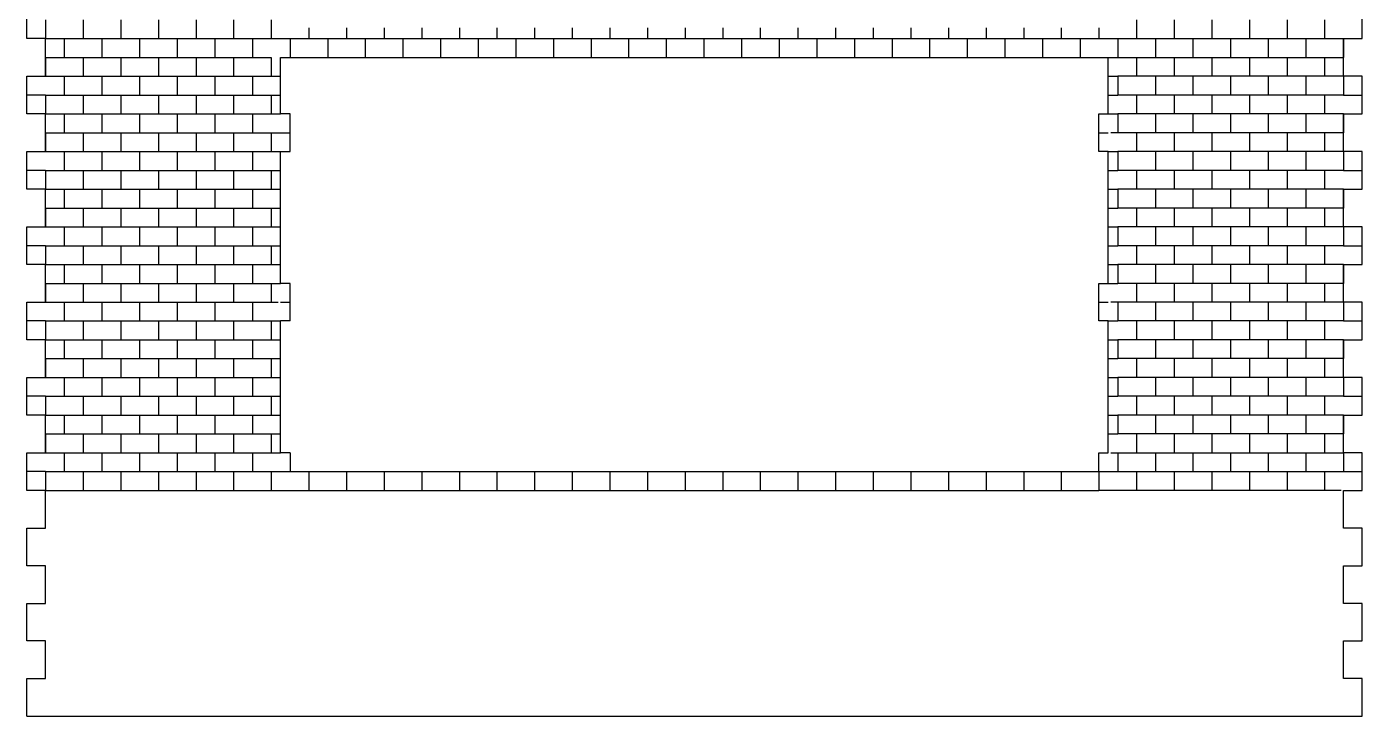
# Model space of a CAD drawing. Extents: x 9 to 84, y 10 to 118.
# Drawn here: x 11 to 82, y 10 to 46.6 of the extents above; entities that cross this region are included whole.
import ezdxf

# ---------------------------------------------------------------- set-up
doc = ezdxf.new("R2010")
doc.units = 0
doc.header["$MEASUREMENT"] = 0
doc.layers.add('OHNE_NAMEN', color=5, linetype='CONTINUOUS')

msp = doc.modelspace()

# ---------------------------------------------------------------- linework, layer by layer
at = {"layer": 'OHNE_NAMEN', "color": 5, "linetype": 'CONTINUOUS'}
for p, q in [((11, 46.0001), (11, 48)), ((82, 46.0001), (82, 48)), ((12, 46.0001), (11, 46.0001)), ((12, 43.9999), (12, 46.0001)), ((81.0002, 43.9999), (81.0002, 46.0001)), ((81.0002, 46.0001), (82, 46.0001)), ((11, 42), (11, 43.9999)), ((11, 43.9999), (12, 43.9999)), ((82, 43.9999), (81.0002, 43.9999)), ((82, 42), (82, 43.9999)), ((12, 43.0001), (11, 43.0001)), ((81.0002, 43.0001), (82, 43.0001)), ((12, 42), (11, 42)), ((12, 40.0001), (12, 42)), ((81.0002, 40.0001), (81.0002, 42)), ((81.0002, 42), (82, 42)), ((11, 38.0002), (11, 40.0001)), ((11, 40.0001), (12, 40.0001)), ((82, 40.0001), (81.0002, 40.0001)), ((82, 38.0002), (82, 40.0001)), ((12, 38.9999), (11, 38.9999)), ((81.0002, 38.9999), (82, 38.9999)), ((12, 38.0002), (11, 38.0002)), ((12, 35.9999), (12, 38.0002)), ((81.0002, 35.9999), (81.0002, 38.0002)), ((81.0002, 38.0002), (82, 38.0002)), ((11, 34), (11, 35.9999)), ((11, 35.9999), (12, 35.9999)), ((82, 35.9999), (81.0002, 35.9999)), ((82, 34), (82, 35.9999)), ((12, 35), (11, 35)), ((81.0002, 35), (82, 35)), ((12, 34), (11, 34)), ((12, 32), (12, 34)), ((81.0002, 32), (81.0002, 34)), ((81.0002, 34), (82, 34)), ((11, 30), (11, 32)), ((11, 32), (12, 32)), ((82, 32), (81.0002, 32)), ((82, 30), (82, 32)), ((12, 31), (11, 31)), ((81.0002, 31), (82, 31)), ((12, 30), (11, 30)), ((12, 28), (12, 30)), ((81.0002, 28), (81.0002, 30)), ((81.0002, 30), (82, 30)), ((11, 26), (11, 28)), ((11, 28), (12, 28)), ((82, 28), (81.0002, 28)), ((82, 26), (82, 28)), ((12, 27), (11, 27)), ((81.0002, 27), (82, 27)), ((12, 26), (11, 26)), ((12, 24), (12, 26)), ((81.0002, 24), (81.0002, 26)), ((81.0002, 26), (82, 26)), ((11, 22), (11, 24)), ((11, 24), (12, 24)), ((82, 24), (81.0002, 24)), ((82, 22), (82, 24)), ((12, 23), (11, 23)), ((81.0002, 23), (82, 23)), ((12, 22), (11, 22)), ((12, 20), (12, 22)), ((81.0002, 20), (81.0002, 22)), ((81.0002, 22), (82, 22)), ((11, 18), (11, 20)), ((11, 20), (12, 20)), ((82, 20), (81.0002, 20)), ((82, 18), (82, 20)), ((12, 18), (11, 18)), ((12, 16), (12, 18)), ((81.0002, 16), (81.0002, 18)), ((81.0002, 18), (82, 18)), ((11, 14), (11, 16)), ((11, 16), (12, 16)), ((82, 16), (81.0002, 16)), ((82, 14), (82, 16)), ((12, 14), (11, 14)), ((12, 12), (12, 14)), ((81.0002, 12), (81.0002, 14)), ((81.0002, 14), (82, 14)), ((11, 10), (11, 12)), ((11, 12), (12, 12)), ((82, 12), (81.0002, 12)), ((82, 10), (82, 12)), ((11, 10), (82.0004, 10.0004))]:
    msp.add_line(p, q, dxfattribs=at)
at = {"layer": 'OHNE_NAMEN', "color": 7, "linetype": 'CONTINUOUS'}
for p, q in [((11.9999, 46.9999), (11.9999, 46.0001)), ((13.9999, 46.9999), (13.9999, 46.0001)), ((16, 46.9999), (16, 46.0001)), ((18, 46.9999), (18, 46.0001)), ((20, 46.9999), (20, 46.0001)), ((22, 46.9999), (22, 46.0001)), ((24, 46.9999), (24, 46.0001)), ((69.9999, 46.9999), (69.9999, 46.0001)), ((71.9998, 46.9999), (71.9998, 46.0001)), ((74.0001, 46.9999), (74.0001, 46.0001)), ((76, 46.9999), (76, 46.0001)), ((77.9999, 46.9999), (77.9999, 46.0001)), ((80.0001, 46.9999), (80.0001, 46.0001)), ((26, 46.5677), (26, 45.9677)), ((28, 46.5677), (28, 45.9677)), ((30, 46.5677), (30, 45.9677)), ((32, 46.5677), (32, 45.9677)), ((34, 46.5677), (34, 45.9677)), ((35.9999, 46.5677), (35.9999, 45.9677)), ((38.0002, 46.5677), (38.0002, 45.9677)), ((40.0001, 46.5677), (40.0001, 45.9677)), ((42, 46.5677), (42, 45.9677)), ((43.9999, 46.5677), (43.9999, 45.9677)), ((46.0001, 46.5677), (46.0001, 45.9677)), ((48, 46.5677), (48, 45.9677)), ((49.9999, 46.5677), (49.9999, 45.9677)), ((51.9998, 46.5677), (51.9998, 45.9677)), ((54, 46.5677), (54, 45.9677)), ((55.9999, 46.5677), (55.9999, 45.9677)), ((57.9998, 46.5677), (57.9998, 45.9677)), ((60.0001, 46.5677), (60.0001, 45.9677)), ((62, 46.5677), (62, 45.9677)), ((63.9999, 46.5677), (63.9999, 45.9677)), ((66.0001, 46.5677), (66.0001, 45.9677)), ((68, 46.5677), (68, 45.9677)), ((12, 46.0001), (80.9999, 46.0001)), ((13, 46.0001), (13, 45)), ((15, 46.0001), (15, 45)), ((16.9999, 46.0001), (16.9999, 45)), ((18.9999, 46.0001), (18.9999, 45)), ((20.9999, 46.0001), (20.9999, 45)), ((22.9999, 46.0001), (22.9999, 45)), ((25, 46.0001), (25, 45)), ((27, 46.0001), (27, 45)), ((29, 46.0001), (29, 45)), ((31, 46.0001), (31, 45)), ((32.9999, 46.0001), (32.9999, 45)), ((34.9999, 46.0001), (34.9999, 45)), ((37, 46.0001), (37, 45)), ((38.9999, 46.0001), (38.9999, 45)), ((40.9998, 46.0001), (40.9998, 45)), ((43.0001, 46.0001), (43.0001, 45)), ((45, 46.0001), (45, 45)), ((46.9999, 46.0001), (46.9999, 45)), ((48.9998, 46.0001), (48.9998, 45)), ((51, 46.0001), (51, 45)), ((52.9999, 46.0001), (52.9999, 45)), ((54.9998, 46.0001), (54.9998, 45)), ((57.0001, 46.0001), (57.0001, 45)), ((59, 46.0001), (59, 45)), ((60.9999, 46.0001), (60.9999, 45)), ((63.0001, 46.0001), (63.0001, 45)), ((65, 46.0001), (65, 45)), ((66.9999, 46.0001), (66.9999, 45)), ((68.9998, 46.0001), (68.9998, 45)), ((71.0001, 46.0001), (71.0001, 45)), ((73, 46.0001), (73, 45)), ((74.9999, 46.0001), (74.9999, 45)), ((77.0001, 46.0001), (77.0001, 45)), ((79, 46.0001), (79, 45)), ((80.9999, 46.0001), (80.9999, 45)), ((11.9999, 45), (11.9999, 44.0002)), ((12.0004, 45.0003), (24.0004, 45)), ((13.9999, 45), (13.9999, 43.9999)), ((16, 45), (16, 43.9999)), ((18, 45), (18, 43.9999)), ((20, 45), (20, 43.9999)), ((22, 45), (22, 43.9999)), ((24, 45), (24, 43.9999)), ((68.4999, 45), (80.9999, 45)), ((69.9999, 45), (69.9999, 43.9999)), ((71.9998, 45), (71.9998, 43.9999)), ((74.0001, 45), (74.0001, 43.9999)), ((76, 45), (76, 43.9999)), ((77.9999, 45), (77.9999, 43.9999)), ((80.0001, 45), (80.0001, 43.9999)), ((12.0004, 44.0002), (24.0004, 43.9999)), ((13, 43.9999), (13, 43.0001)), ((15, 43.9999), (15, 43.0001)), ((16.9999, 43.9999), (16.9999, 43.0001)), ((18.9999, 43.9999), (18.9999, 43.0001)), ((20.9999, 43.9999), (20.9999, 43.0001)), ((22.9999, 43.9999), (22.9999, 43.0001)), ((68.9998, 43.9999), (68.9998, 43.0001)), ((81.0006, 44.0002), (69.0005, 43.9999)), ((71.0001, 43.9999), (71.0001, 43.0001)), ((73, 43.9999), (73, 43.0001)), ((74.9999, 43.9999), (74.9999, 43.0001)), ((77.0001, 43.9999), (77.0001, 43.0001)), ((79, 43.9999), (79, 43.0001)), ((80.9999, 44.0002), (80.9999, 43.0001)), ((11.9999, 43.0001), (11.9999, 42.0003)), ((12.0004, 43.0004), (24.0004, 43.0001)), ((13.9999, 43.0001), (13.9999, 42)), ((16, 43.0001), (16, 42)), ((18, 43.0001), (18, 42)), ((20, 43.0001), (20, 42)), ((22, 43.0001), (22, 42)), ((24, 43.0001), (24, 42)), ((81.0002, 43.0001), (69.0002, 43.0001)), ((69.9999, 43.0001), (69.9999, 42)), ((71.9998, 43.0001), (71.9998, 42)), ((73.9997, 43.0001), (73.9997, 42)), ((76, 43.0001), (76, 42)), ((77.9999, 43.0001), (77.9999, 42)), ((80.0001, 43.0001), (80.0001, 42.0003)), ((12.0004, 42.0003), (24.0004, 42)), ((13, 42), (13, 41.0002)), ((15, 42), (15, 40.9998)), ((16.9999, 42), (16.9999, 40.9998)), ((18.9999, 42), (18.9999, 40.9998)), ((20.9999, 42), (20.9999, 40.9998)), ((22.9999, 42), (22.9999, 40.9998)), ((68.9998, 42), (68.9998, 40.9998)), ((81.0006, 42.0003), (69.0005, 42)), ((71.0001, 42), (71.0001, 40.9998)), ((73, 42), (73, 40.9998)), ((74.9999, 42), (74.9999, 40.9998)), ((77.0001, 42), (77.0001, 40.9998)), ((79, 42), (79, 40.9998)), ((80.9999, 42), (80.9999, 40.9998)), ((11.9999, 40.9998), (11.9999, 40.0001)), ((12.0004, 41.0002), (24.5, 40.9998)), ((13.9999, 40.9998), (13.9999, 40.0001)), ((16, 40.9998), (16, 40.0001)), ((18, 40.9998), (18, 40.0001)), ((20, 40.9998), (20, 40.0001)), ((22, 40.9998), (22, 40.0001)), ((24, 40.9998), (24, 40.0001)), ((81.0006, 41.0002), (68.6252, 41.0002)), ((69.9999, 40.9998), (69.9999, 40.0001)), ((71.9998, 40.9998), (71.9998, 40.0001)), ((73.9997, 40.9998), (73.9997, 40.0001)), ((76, 40.9998), (76, 40.0001)), ((77.9999, 40.9998), (77.9999, 40.0001)), ((80.0001, 40.9998), (80.0001, 40.0001)), ((12.0004, 40.0004), (24.0004, 40.0001)), ((13, 40.0001), (13, 38.9999)), ((15, 40.0001), (15, 38.9999)), ((16.9999, 40.0001), (16.9999, 38.9999)), ((18.9999, 40.0001), (18.9999, 38.9999)), ((20.9999, 40.0001), (20.9999, 38.9999)), ((22.9999, 40.0001), (22.9999, 38.9999)), ((68.9998, 40.0001), (68.9998, 38.9999)), ((81.0006, 40.0004), (69.0005, 40.0001)), ((71.0001, 40.0001), (71.0001, 38.9999)), ((73, 40.0001), (73, 38.9999)), ((74.9999, 40.0001), (74.9999, 38.9999)), ((77.0001, 40.0001), (77.0001, 38.9999)), ((79, 40.0001), (79, 38.9999)), ((80.9999, 40.0001), (80.9999, 38.9999)), ((11.9999, 38.9999), (11.9999, 38.0002)), ((12.0004, 39.0003), (24.0004, 38.9999)), ((13.9999, 38.9999), (13.9999, 37.9998)), ((16, 38.9999), (16, 37.9998)), ((18, 38.9999), (18, 37.9998)), ((20, 38.9999), (20, 37.9998)), ((22, 38.9999), (22, 37.9998)), ((24, 38.9999), (24, 37.9998)), ((81.0002, 38.9999), (69.0002, 38.9999)), ((69.9999, 38.9999), (69.9999, 37.9998)), ((71.9998, 38.9999), (71.9998, 37.9998)), ((73.9997, 38.9999), (73.9997, 37.9998)), ((76, 38.9999), (76, 37.9998)), ((77.9999, 38.9999), (77.9999, 37.9998)), ((80.0001, 38.9999), (80.0001, 38.0002)), ((12.0004, 38.0005), (24.0004, 38.0002)), ((13, 38.0002), (13, 37)), ((15, 37.9998), (15, 37)), ((16.9999, 37.9998), (16.9999, 37)), ((18.9999, 37.9998), (18.9999, 37)), ((20.9999, 37.9998), (20.9999, 37)), ((22.9999, 37.9998), (22.9999, 37)), ((68.9998, 37.9998), (68.9998, 37)), ((81.0006, 38.0005), (69.0005, 38.0002)), ((71.0001, 37.9998), (71.0001, 37)), ((73, 37.9998), (73, 37)), ((74.9999, 37.9998), (74.9999, 37)), ((77.0001, 37.9998), (77.0001, 37)), ((79, 37.9998), (79, 37)), ((80.9999, 38.0002), (80.9999, 37)), ((11.9999, 37), (11.9999, 36.0003)), ((12.0004, 37.0004), (24.0004, 37)), ((13.9999, 37), (13.9999, 35.9999)), ((16, 37), (16, 35.9999)), ((18, 37), (18, 35.9999)), ((20, 37), (20, 35.9999)), ((22, 37), (22, 35.9999)), ((24, 37), (24, 35.9999)), ((81.0006, 37.0004), (69.0005, 37)), ((69.9999, 37), (69.9999, 35.9999)), ((71.9998, 37), (71.9998, 35.9999)), ((73.9997, 37), (73.9997, 35.9999)), ((76, 37), (76, 35.9999)), ((77.9999, 37), (77.9999, 35.9999)), ((80.0001, 37), (80.0001, 35.9999)), ((12.0004, 36.0003), (24.0004, 35.9999)), ((13, 35.9999), (13, 35)), ((15, 35.9999), (15, 35)), ((16.9999, 35.9999), (16.9999, 35)), ((18.9999, 35.9999), (18.9999, 35)), ((20.9999, 35.9999), (20.9999, 35)), ((22.9999, 35.9999), (22.9999, 35)), ((68.9998, 35.9999), (68.9998, 35)), ((81.0006, 36.0003), (69.0005, 35.9999)), ((71.0001, 35.9999), (71.0001, 35)), ((73, 35.9999), (73, 35)), ((74.9999, 35.9999), (74.9999, 35)), ((77.0001, 35.9999), (77.0001, 35)), ((79, 35.9999), (79, 35)), ((80.9999, 35.9999), (80.9999, 34.9999)), ((11.9999, 34.9999), (11.9999, 34.0002)), ((12.0004, 35.0004), (24.0004, 35)), ((13.9999, 35), (13.9999, 33.9999)), ((16, 35), (16, 33.9999)), ((18, 35), (18, 33.9999)), ((20, 35), (20, 33.9999)), ((22, 35), (22, 33.9999)), ((24, 35), (24, 33.9999)), ((81.0002, 35), (69.0002, 35)), ((69.9999, 35), (69.9999, 33.9999)), ((71.9998, 35), (71.9998, 33.9999)), ((73.9997, 35), (73.9997, 33.9999)), ((76, 35), (76, 33.9999)), ((77.9999, 35), (77.9999, 33.9999)), ((79.9998, 34.9999), (79.9998, 34)), ((12.0004, 34.0004), (24.0004, 34)), ((13, 34.0001), (13, 32.9999)), ((15, 33.9999), (15, 33)), ((16.9999, 33.9999), (16.9999, 33)), ((18.9999, 33.9999), (18.9999, 33)), ((20.9999, 33.9999), (20.9999, 33)), ((22.9999, 33.9999), (22.9999, 33)), ((68.9998, 33.9999), (68.9998, 33)), ((81.0006, 34.0004), (69.0005, 34)), ((71.0001, 33.9999), (71.0001, 33)), ((73, 33.9999), (73, 33)), ((74.9999, 33.9999), (74.9999, 33)), ((77.0001, 33.9999), (77.0001, 33)), ((79, 33.9999), (79, 33)), ((80.9999, 34.0001), (80.9999, 32.9999)), ((11.9999, 32.9999), (11.9999, 32.0002)), ((12.0004, 33.0003), (24.0004, 33)), ((13.9999, 33), (13.9999, 31.9999)), ((16, 33), (16, 31.9999)), ((18, 33), (18, 31.9999)), ((20, 33), (20, 31.9999)), ((22, 33), (22, 31.9999)), ((24, 33), (24, 31.9999)), ((81.0006, 33.0003), (69.0005, 33)), ((69.9999, 33), (69.9999, 31.9999)), ((71.9998, 33), (71.9998, 31.9999)), ((73.9997, 33), (73.9997, 31.9999)), ((76, 33), (76, 31.9999)), ((77.9999, 33), (77.9999, 31.9999)), ((79.9998, 33), (79.9998, 32)), ((12.0004, 32.0004), (24.375, 32)), ((13, 32), (13, 31)), ((15, 31.9999), (15, 31)), ((16.9999, 31.9999), (16.9999, 31)), ((18.9999, 31.9999), (18.9999, 31)), ((20.9999, 31.9999), (20.9999, 31)), ((22.9999, 31.9999), (22.9999, 31)), ((81.0006, 32.0004), (68.6252, 32)), ((68.9998, 31.9999), (68.9998, 31)), ((71.0001, 31.9999), (71.0001, 31)), ((73, 31.9999), (73, 31)), ((74.9999, 31.9999), (74.9999, 31)), ((77.0001, 31.9999), (77.0001, 31)), ((79, 31.9999), (79, 31)), ((80.9999, 32), (80.9999, 30.9999)), ((11.9999, 30.9999), (11.9999, 30.0002)), ((12.0004, 31.0003), (24.0004, 31)), ((13.9999, 31), (13.9999, 29.9999)), ((16, 31), (16, 29.9999)), ((18, 31), (18, 29.9999)), ((20, 31), (20, 29.9999)), ((22, 31), (22, 29.9999)), ((24, 31), (24, 29.9999)), ((81.0002, 31), (69.0002, 31)), ((69.9999, 31), (69.9999, 29.9999)), ((71.9998, 31), (71.9998, 29.9999)), ((73.9997, 31), (73.9997, 29.9999)), ((76, 31), (76, 29.9999)), ((77.9999, 31), (77.9999, 29.9999)), ((79.9998, 31), (79.9998, 30)), ((12.0004, 30.0004), (24.0004, 30)), ((13, 30), (13, 28.9999)), ((15, 29.9999), (15, 29)), ((16.9999, 29.9999), (16.9999, 29)), ((18.9999, 29.9999), (18.9999, 29)), ((20.9999, 29.9999), (20.9999, 29)), ((22.9999, 29.9999), (22.9999, 29)), ((68.9998, 29.9999), (68.9998, 29)), ((81.0006, 30.0004), (69.0005, 30)), ((71.0001, 29.9999), (71.0001, 29)), ((73, 29.9999), (73, 29)), ((74.9999, 29.9999), (74.9999, 29)), ((77.0001, 29.9999), (77.0001, 29)), ((79, 29.9999), (79, 29)), ((80.9999, 30), (80.9999, 28.9999)), ((11.9999, 28.9999), (11.9999, 28.0001)), ((12.0004, 29.0003), (24.0004, 29)), ((13.9999, 29), (13.9999, 27.9999)), ((16, 29), (16, 27.9999)), ((18, 29), (18, 27.9999)), ((20, 29), (20, 27.9999)), ((22, 29), (22, 27.9999)), ((24, 29), (24, 27.9999)), ((81.0006, 29.0003), (69.0005, 29)), ((69.9999, 29), (69.9999, 27.9999)), ((71.9998, 29), (71.9998, 27.9999)), ((73.9997, 29), (73.9997, 27.9999)), ((76, 29), (76, 27.9999)), ((77.9999, 29), (77.9999, 27.9999)), ((79.9998, 29), (79.9998, 28)), ((12.0004, 28.0004), (24.0004, 28)), ((13, 28), (13, 27)), ((15, 27.9999), (15, 27)), ((16.9999, 27.9999), (16.9999, 27)), ((18.9999, 27.9999), (18.9999, 27)), ((20.9999, 27.9999), (20.9999, 27)), ((22.9999, 27.9999), (22.9999, 27)), ((68.9998, 27.9999), (68.9998, 27)), ((81.0006, 28.0004), (69.0005, 28)), ((71.0001, 27.9999), (71.0001, 27)), ((73, 27.9999), (73, 27)), ((74.9999, 27.9999), (74.9999, 27)), ((77.0001, 27.9999), (77.0001, 27)), ((79, 27.9999), (79, 27)), ((80.9999, 28.0001), (80.9999, 27)), ((11.9999, 27), (11.9999, 26.0002)), ((12.0004, 27.0003), (24.0004, 27)), ((13.9999, 27), (13.9999, 26)), ((16, 27), (16, 26)), ((18, 27), (18, 26)), ((20, 27), (20, 26)), ((22, 27), (22, 26)), ((24, 27), (24, 26)), ((81.0002, 27), (69.0002, 27)), ((69.9999, 27), (69.9999, 26)), ((71.9998, 27), (71.9998, 26)), ((73.9997, 27), (73.9997, 26)), ((76, 27), (76, 26)), ((77.9999, 27), (77.9999, 26)), ((79.9998, 27), (79.9998, 26)), ((12.0004, 26.0004), (24.0004, 26)), ((13, 26), (13, 24.9999)), ((15, 26), (15, 24.9999)), ((16.9999, 26), (16.9999, 24.9999)), ((18.9999, 26), (18.9999, 24.9999)), ((20.9999, 26), (20.9999, 24.9999)), ((22.9999, 26), (22.9999, 24.9999)), ((68.9998, 26), (68.9998, 24.9999)), ((81.0006, 26.0004), (69.0005, 26)), ((71.0001, 26), (71.0001, 24.9999)), ((73, 26), (73, 24.9999)), ((74.9999, 26), (74.9999, 24.9999)), ((77.0001, 26), (77.0001, 24.9999)), ((79, 26), (79, 24.9999)), ((80.9999, 26.0001), (80.9999, 24.9999)), ((11.9999, 24.9999), (11.9999, 24.0002)), ((12.0004, 25.0003), (24.0004, 25)), ((13.9999, 24.9999), (13.9999, 24)), ((16, 24.9999), (16, 24)), ((18, 24.9999), (18, 24)), ((20, 24.9999), (20, 24)), ((22, 24.9999), (22, 24)), ((24, 24.9999), (24, 24)), ((81.0006, 25.0003), (69.0005, 25)), ((69.9999, 24.9999), (69.9999, 24)), ((71.9998, 24.9999), (71.9998, 24)), ((73.9997, 24.9999), (73.9997, 24)), ((76, 24.9999), (76, 24)), ((77.9999, 24.9999), (77.9999, 24)), ((79.9998, 24.9999), (79.9998, 24)), ((12.0004, 24.0004), (24.5, 24)), ((13, 24), (13, 22.9999)), ((15, 24), (15, 22.9999)), ((16.9999, 24), (16.9999, 22.9999)), ((18.9999, 24), (18.9999, 22.9999)), ((20.9999, 24), (20.9999, 22.9999)), ((22.9999, 24), (22.9999, 22.9999)), ((68.6248, 24), (80.9999, 24)), ((68.9998, 24), (68.9998, 22.9999)), ((71.0001, 24), (71.0001, 22.9999)), ((73, 24), (73, 22.9999)), ((74.9999, 24), (74.9999, 22.9999)), ((77.0001, 24), (77.0001, 22.9999)), ((79, 24), (79, 22.9999)), ((80.9999, 24.0001), (80.9999, 22.9999)), ((11.9999, 22.9999), (11.9999, 22.0002)), ((12.0004, 23.0004), (25, 23)), ((13.9999, 22.9999), (13.9999, 22)), ((16, 22.9999), (16, 22)), ((18, 22.9999), (18, 22)), ((20, 22.9999), (20, 22)), ((22, 22.9999), (22, 22)), ((24, 22.9999), (24, 22)), ((68, 23), (68, 22)), ((68, 23), (80.9999, 23)), ((69.9999, 22.9999), (69.9999, 22)), ((71.9998, 22.9999), (71.9998, 22)), ((73.9997, 22.9999), (73.9997, 22)), ((76, 22.9999), (76, 22)), ((77.9999, 22.9999), (77.9999, 22)), ((79.9998, 22.9999), (79.9998, 22)), ((26, 22.5), (26, 22)), ((28, 22.5), (28, 22)), ((30, 22.5), (30, 22)), ((32, 22.5), (32, 22)), ((34, 22.5), (34, 22)), ((35.9999, 22.5), (35.9999, 22)), ((38.0002, 22.5), (38.0002, 22)), ((40.0001, 22.5), (40.0001, 22)), ((42, 22.5), (42, 22)), ((43.9999, 22.5), (43.9999, 22)), ((46.0001, 22.5), (46.0001, 22)), ((48, 22.5), (48, 22)), ((49.9999, 22.5), (49.9999, 22)), ((52.0001, 22.5), (52.0001, 22)), ((54, 22.5), (54, 22)), ((55.9999, 22.5), (55.9999, 22)), ((57.9998, 22.5), (57.9998, 22)), ((60.0001, 22.5), (60.0001, 22)), ((62, 22.5), (62, 22)), ((63.9999, 22.5), (63.9999, 22)), ((66.0001, 22.5), (66.0001, 22)), ((12, 22), (25.0003, 22.0004)), ((25, 22), (68, 22)), ((80.875, 22), (68.0007, 22.0004))]:
    msp.add_line(p, q, dxfattribs=at)
at = {"layer": 'OHNE_NAMEN', "color": 1, "linetype": 'CONTINUOUS'}
for p, q in [((24.5, 42), (24.5, 45)), ((24.5, 45), (68.4999, 45)), ((68.4999, 42), (68.4999, 45)), ((24, 44.0002), (24.5, 44.0002)), ((68.4999, 43.9999), (68.9998, 43.9999)), ((24, 43.0001), (24.5, 43.0001)), ((68.4999, 43.0001), (68.9998, 43.0001)), ((24, 42), (24.5, 42)), ((25, 42), (24.5, 42)), ((25, 40.0001), (25, 42)), ((68, 40.0001), (68, 42)), ((68, 42), (68.4999, 42)), ((68.4999, 42), (68.9998, 42)), ((24.5, 41.0002), (25, 41.0002)), ((68, 40.9998), (68.4999, 40.9998)), ((24, 40.0001), (24.5, 40.0001)), ((24.5, 33), (24.5, 40.0001)), ((24.5, 40.0001), (25, 40.0001)), ((68.4999, 40.0001), (68, 40.0001)), ((68.4999, 33), (68.4999, 40.0001)), ((68.4999, 40.0001), (68.9998, 40.0001)), ((24, 38.9999), (24.5, 38.9999)), ((68.4999, 38.9999), (68.9998, 38.9999)), ((24, 38.0002), (24.5, 38.0002)), ((68.4999, 38.0002), (68.9998, 38.0002)), ((24, 37), (24.5, 37)), ((68.4999, 37), (68.9998, 37)), ((24, 35.9999), (24.5, 35.9999)), ((68.4999, 35.9999), (68.9998, 35.9999)), ((24, 35.0001), (24.5, 35.0001)), ((68.4999, 35), (68.9998, 35)), ((24, 34.0001), (24.5, 34.0001)), ((68.4999, 34), (68.9998, 34)), ((24, 33.0001), (24.5, 33.0001)), ((25, 33), (24.5, 33)), ((25, 31), (25, 33)), ((68, 31), (68, 33)), ((68, 33), (68.4999, 33)), ((68.4999, 33), (68.9998, 33)), ((24.5, 32), (25, 32)), ((68, 32), (68.4999, 32)), ((24, 31.0001), (24.5, 31.0001)), ((24.5, 24), (24.5, 31)), ((25, 31), (24.5, 31)), ((68.4999, 31), (68, 31)), ((68.4999, 24), (68.4999, 31)), ((68.4999, 31), (68.9998, 31)), ((24, 30), (24.5, 30)), ((68.4999, 30), (68.9998, 30)), ((24, 29.0001), (24.5, 29.0001)), ((68.4999, 29), (68.9998, 29)), ((24, 28), (24.5, 28)), ((68.4999, 28), (68.9998, 28)), ((24, 27.0001), (24.5, 27.0001)), ((68.4999, 27), (68.9998, 27)), ((24, 26.0001), (24.5, 26.0001)), ((68.4999, 26), (68.9998, 26)), ((24, 25.0001), (24.5, 25.0001)), ((68.4999, 25), (68.9998, 25)), ((25, 24), (24.5, 24)), ((25, 24), (25, 23)), ((68, 23), (68, 24)), ((68, 24), (68.4999, 24)), ((25, 23), (68, 23)), ((26, 23), (26, 22.5)), ((28, 23), (28, 22.5)), ((30, 23), (30, 22.5)), ((32, 23), (32, 22.5)), ((34, 22.9999), (34, 22.5)), ((35.9999, 23), (35.9999, 22.5)), ((38.0002, 23), (38.0002, 22.5)), ((40.0001, 23), (40.0001, 22.5)), ((42, 23), (42, 22.5)), ((43.9999, 22.9999), (43.9999, 22.5)), ((46.0001, 23), (46.0001, 22.5)), ((48, 23), (48, 22.5)), ((49.9999, 23), (49.9999, 22.5)), ((52.0001, 23), (52.0001, 22.5)), ((54, 22.9999), (54, 22.5)), ((55.9999, 23), (55.9999, 22.5)), ((57.9998, 23), (57.9998, 22.5)), ((60.0001, 23), (60.0001, 22.5)), ((62, 23), (62, 22.5)), ((63.9999, 22.9999), (63.9999, 22.5)), ((66.0001, 23), (66.0001, 22.5))]:
    msp.add_line(p, q, dxfattribs=at)

doc.saveas('drawing.dxf')
